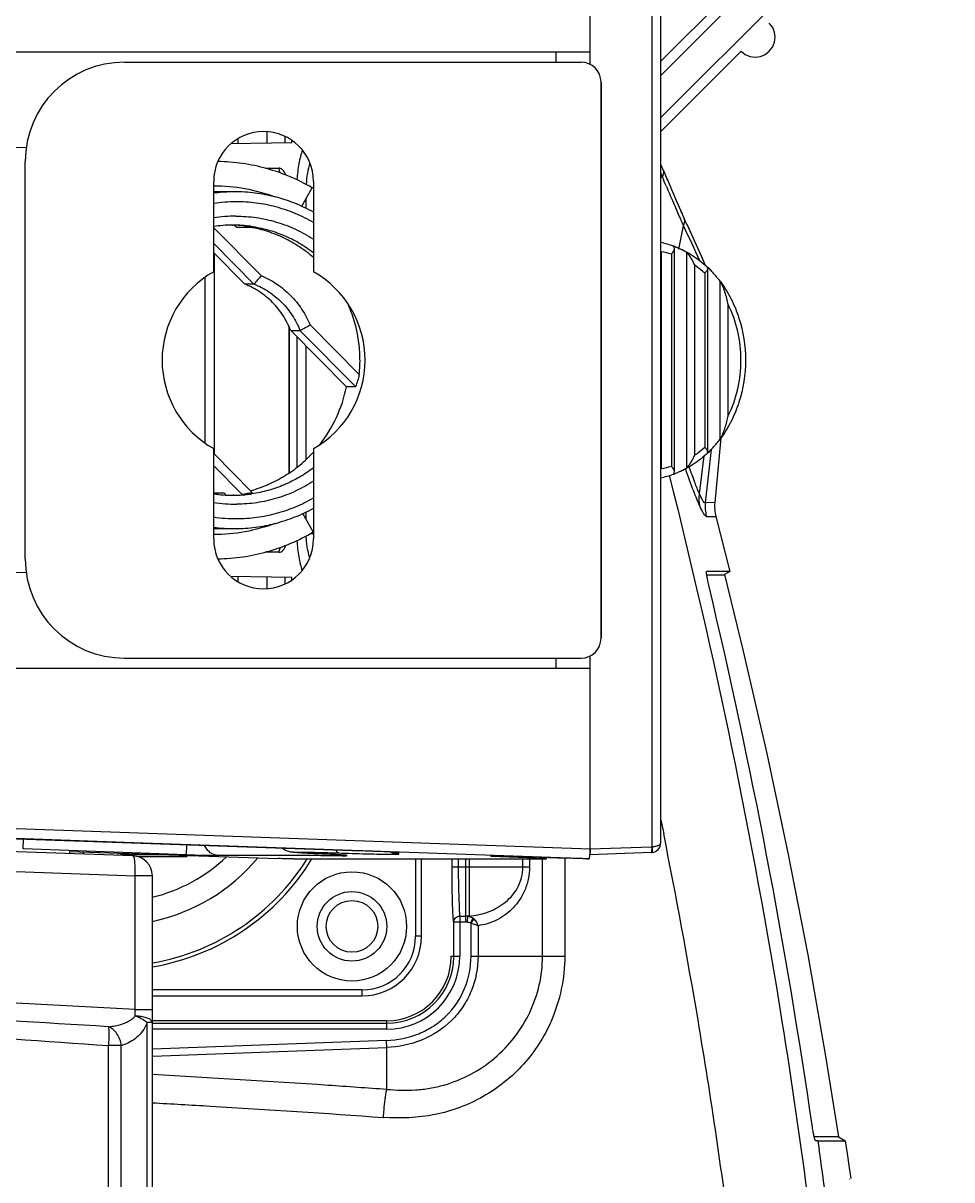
# Model space of a CAD drawing. Header units: millimetres. Extents: x -73584 to -37571, y -61249 to -50748.
# Drawn here: x -48274 to -48227.2, y -52510 to -52451.7 of the extents above; entities that cross this region are included whole.
import ezdxf

# ---------------------------------------------------------------- set-up
doc = ezdxf.new("R2010")
doc.units = ezdxf.units.MM
doc.header["$LTSCALE"] = 200
for name, color, linetype in [('DIM', 3, 'Continuous'), ('NONE_38', 7, 'Continuous'), ('SOLID_1', 7, 'Continuous')]:
    doc.layers.add(name, color=color, linetype=linetype)

# ---------------------------------------------------------------- blocks, each defined once
blk = doc.blocks.new('5569')
at = {"color": 7, "linetype": 'Continuous'}
for p, q in [((-46011.239, -54782.43), (-46011.115, -54782.718)), ((-46011.238, -54782.861), (-46011.157, -54783.051)), ((-46011.11, -54782.716), (-46010.896, -54783.215)), ((-46011.239, -54783.05), (-46011.157, -54783.051)), ((-46010.926, -54783.145), (-46010.662, -54783.764)), ((-46010.688, -54783.705), (-46010.446, -54784.269)), ((-46010.242, -54784.735), (-46010.061, -54785.137)), ((-46009.925, -54785.434), (-46010.061, -54785.137)), ((-46010.333, -54786.687), (-46010.098, -54785.501)), ((-46009.932, -54785.419), (-46009.541, -54786.28)), ((-46008.214, -54796.183), (-46008.522, -54799.438)), ((-46008.704, -54796.762), (-46008.997, -54799.442)), ((-46009.294, -54798.997), (-46009.055, -54797.089)), ((-46008.522, -54799.438), (-46008.997, -54799.442)), ((-46008.942, -54800.134), (-46008.466, -54800.13)), ((-46008.466, -54800.13), (-46007.757, -54802.905)), ((-46008.281, -54802.91), (-46008.931, -54802.909)), ((-46008.281, -54802.909), (-46008.931, -54802.909)), ((-46008.927, -54803.066), (-46008.552, -54803.066)), ((-46008.896, -54803.066), (-46008.553, -54803.066)), ((-46008.553, -54803.066), (-46008.027, -54803.064)), ((-46008.552, -54803.066), (-46008.027, -54803.063)), ((-46007.757, -54802.907), (-46008.281, -54802.91)), ((-46007.757, -54802.908), (-46008.281, -54802.909)), ((-46007.757, -54802.905), (-46008.027, -54803.061)), ((-46011.239, -54815.411), (-46011.092, -54816.116)), ((-46011.235, -54815.41), (-46011.093, -54816.116)), ((-46037.821, -54817.218), (-46049.974, -54816.793)), ((-46049.878, -54817.793), (-46037.708, -54818.218)), ((-46021.749, -54817.766), (-46021.749, -54817.369)), ((-46021.749, -54817.766), (-46017.843, -54817.766)), ((-46021.449, -54817.369), (-46021.449, -54817.766)), ((-46021.06, -54817.766), (-46021.06, -54817.369)), ((-46020.885, -54817.369), (-46020.885, -54820.079)), ((-46018.179, -54817.766), (-46018.179, -54817.369)), ((-46017.843, -54817.369), (-46017.843, -54817.766)), ((-46017.196, -54822.266), (-46017.196, -54817.369)), ((-46016.056, -54822.266), (-46016.056, -54817.334)), ((-46037.708, -54824.946), (-46037.708, -54818.218)), ((-46036.839, -54818.218), (-46037.708, -54818.218)), ((-46036.839, -55050.315), (-46036.839, -54818.218)), ((-46021.661, -54822.266), (-46021.661, -54820.55)), ((-46021.057, -54820.55), (-46021.661, -54820.55)), ((-46021.362, -54820.252), (-46021.362, -54822.266)), ((-46021.362, -54820.252), (-46021.057, -54820.252)), ((-46021.057, -54820.55), (-46021.057, -54820.252)), ((-46020.969, -54820.551), (-46020.963, -54820.253)), ((-46020.882, -54820.248), (-46020.963, -54820.253)), ((-46020.701, -54820.35), (-46020.82, -54820.586)), ((-46020.713, -54820.479), (-46020.807, -54820.593)), ((-46020.794, -54822.266), (-46020.794, -54820.596)), ((-46020.655, -54820.389), (-46020.713, -54820.479)), ((-46020.44, -54820.731), (-46020.44, -54822.266)), ((-46021.787, -54822.266), (-46021.362, -54822.266)), ((-46020.794, -54822.266), (-46016.056, -54822.266)), ((-46037.708, -54824.946), (-46066.839, -54823.419)), ((-46037.708, -54824.946), (-46036.839, -54824.946)), ((-46037.101, -55042.922), (-46037.101, -54825.611)), ((-46036.839, -54825.611), (-46037.101, -54825.611)), ((-46025.037, -54825.516), (-46036.839, -54825.516)), ((-46036.839, -54825.642), (-46025.037, -54825.642)), ((-46025.037, -54825.941), (-46036.839, -54825.941)), ((-46025.037, -54825.941), (-46025.037, -54825.516)), ((-46025.05, -54826.51), (-46036.839, -54826.946)), ((-46025.037, -54826.863), (-46025.05, -54826.51)), ((-46039.052, -55041.77), (-46039.052, -54826.763)), ((-46038.402, -54826.763), (-46039.052, -54826.763)), ((-46038.402, -55041.77), (-46038.402, -54826.763)), ((-46036.839, -54827.3), (-46025.037, -54826.863)), ((-46025.037, -54828.971), (-46025.037, -54826.863)), ((-46003.401, -54831.365), (-46003.48, -54831.365)), ((-46003.326, -54831.558), (-46003.439, -54831.558)), ((-46002.289, -54831.368), (-46003.401, -54831.365)), ((-46003.326, -54831.558), (-46003.261, -54832.011)), ((-46003.326, -54831.558), (-46001.965, -54831.559)), ((-46002.868, -54831.559), (-46002.503, -54831.559)), ((-46002.289, -54831.366), (-46001.956, -54831.559)), ((-46002.052, -54831.558), (-46001.965, -54831.559)), ((-46001.965, -54831.559), (-46001.956, -54831.559)), ((-46001.965, -54831.559), (-46001.956, -54831.559)), ((-46001.734, -54833.492), (-46001.72, -54833.484))]:
    blk.add_line(p, q, dxfattribs=at)
for points in [[(-46010.461, -54784.235), (-46010.238, -54784.745), (-46010.17, -54784.898)], [(-46009.884, -54785.524), (-46009.558, -54786.241), (-46009.213, -54787.011), (-46009, -54787.491)], [(-46009.541, -54786.28), (-46009.195, -54787.055), (-46009.002, -54787.49)], [(-46008.944, -54800.127), (-46008.797, -54800.129), (-46008.678, -54800.131), (-46008.585, -54800.131), (-46008.519, -54800.131), (-46008.479, -54800.131), (-46008.466, -54800.13)], [(-46008.027, -54803.061), (-46007.085, -54806.918), (-46005.906, -54812.06), (-46004.826, -54817.156), (-46003.843, -54822.206), (-46002.958, -54827.206), (-46002.289, -54831.366)], [(-46002.289, -54831.366), (-46002.957, -54831.368), (-46003.439, -54831.367)], [(-46001.956, -54831.559), (-46001.859, -54832.203), (-46001.753, -54832.915), (-46001.672, -54833.46)]]:
    blk.add_lwpolyline(points, dxfattribs=at)
for centre, radius, start, end in [((-46121.459, -54830.408), 120.038, 23.0066, 23.23571), ((-45617.953, -54616.977), 426.836, 202.96176, 203.08563), ((-45977.679, -54770.675), 35.648, 204.06946, 204.57597), ((-46114.51, -54835.58), 115.801, 24.65954, 25.62375), ((-46006.989, -54799.632), 2.017, 174.579, 194.21307), ((-46006.515, -54799.626), 2.015, 174.64783, 194.47995), ((-46313.021, -54875.909), 312.675, 8.2799, 13.37294), ((-46309.766, -54876.049), 304.628, 9.55589, 11.3466), ((-46037.839, -54818.218), 1, 0, 88.9997), ((-46021.057, -54825.233), 4.981, 88.91438, 89.99582), ((-46021.057, -54825.223), 4.673, 88.91655, 89.99999), ((-46021.003, -54820.752), 0.503, 46.12925, 53.08048), ((-46025.037, -54822.266), 3.675, 270, 0), ((-46025.037, -54822.266), 3.375, 270, 0), ((-46025.037, -54822.266), 3.25, 270, 0), ((-46044.918, -54825.322), 7.22, 0.34139, 2.98687), ((-46037.823, -54827.888), 2.612, 82.06996, 87.2632), ((-46038.633, -54827.708), 2.603, 63.53567, 68.95166), ((-46292.501, -54873.17), 287.124, 7.18621, 9.56118), ((-46038.979, -54824.652), 2.189, 285.30476, 287.1278), ((-46291.897, -54872.951), 291.525, 7.62519, 8.07293)]:
    blk.add_arc(centre, radius, start, end, dxfattribs=at)
for points, knots in [([(-46011.157, -54783.051), (-46011.141, -54783.023), (-46011.091, -54782.921), (-46011.077, -54782.792), (-46011.11, -54782.716)], [0, 0, 0, 0, 0.280736, 1, 1, 1, 1]), ([(-46010.607, -54784.342), (-46010.514, -54784.561), (-46010.388, -54784.852), (-46010.26, -54785.142), (-46010.228, -54785.214)], [0, 0, 0, 0, 0.751525, 1, 1, 1, 1]), ([(-46010.098, -54785.501), (-46010.082, -54785.47), (-46010.032, -54785.358), (-46010.023, -54785.219), (-46010.061, -54785.138)], [0, 0, 0, 0, 0.277433, 1, 1, 1, 1]), ([(-46009.257, -54799.642), (-46009.375, -54799.385), (-46009.629, -54798.754), (-46009.861, -54798.116), (-46009.992, -54797.742)], [0, 0, 0, 0, 0.41613, 1, 1, 1, 1]), ([(-46009.294, -54798.997), (-46009.377, -54798.809), (-46009.553, -54798.36), (-46009.715, -54797.906), (-46009.805, -54797.645)], [0, 0, 0, 0, 0.42639, 1, 1, 1, 1]), ([(-46010.81, -54798.07), (-46008.532, -54807.141), (-46005.983, -54819.372), (-46004.197, -54831.716), (-46003.801, -54834.81)], [0, 0, 0, 0, 0.749928, 1, 1, 1, 1]), ([(-46008.997, -54799.442), (-46009.014, -54799.447), (-46009.068, -54799.414), (-46009.126, -54799.328), (-46009.209, -54799.183), (-46009.263, -54799.065), (-46009.294, -54798.997)], [0, 0, 0, 0, 0.099129, 0.290139, 0.589585, 1, 1, 1, 1]), ([(-46008.944, -54800.127), (-46008.964, -54800.127), (-46009.014, -54800.083), (-46009.079, -54799.991), (-46009.166, -54799.836), (-46009.224, -54799.713), (-46009.257, -54799.642)], [0, 0, 0, 0, 0.104631, 0.301332, 0.599466, 1, 1, 1, 1]), ([(-46008.823, -54803.59), (-46008.843, -54803.505), (-46008.878, -54803.347), (-46008.914, -54803.158), (-46008.933, -54803.036), (-46008.939, -54802.969), (-46008.941, -54802.936), (-46008.936, -54802.909), (-46008.931, -54802.909)], [0, 0, 0, 0, 0.377401, 0.701389, 0.826496, 0.919754, 0.977583, 1, 1, 1, 1]), ([(-46037.708, -54818.218), (-46037.704, -54818.09), (-46037.703, -54817.854), (-46037.712, -54817.548), (-46037.739, -54817.34), (-46037.783, -54817.246), (-46037.81, -54817.218), (-46037.821, -54817.218)], [0, 0, 0, 0, 0.371429, 0.687647, 0.902486, 0.965881, 1, 1, 1, 1]), ([(-46021.661, -54820.55), (-46021.672, -54820.518), (-46021.682, -54820.419), (-46021.699, -54820.232), (-46021.712, -54819.96), (-46021.725, -54819.617), (-46021.735, -54819.211), (-46021.746, -54818.587), (-46021.749, -54818.1), (-46021.749, -54817.766)], [0, 0, 0, 0, 0.036785, 0.105389, 0.2038, 0.328582, 0.475749, 0.640512, 1, 1, 1, 1]), ([(-46021.449, -54817.766), (-46021.442, -54818.065), (-46021.429, -54818.621), (-46021.41, -54819.282), (-46021.395, -54819.725), (-46021.386, -54819.967), (-46021.375, -54820.135), (-46021.368, -54820.223), (-46021.362, -54820.252)], [0, 0, 0, 0, 0.359616, 0.671717, 0.796551, 0.894963, 0.963479, 1, 1, 1, 1]), ([(-46021.057, -54820.252), (-46021.053, -54820.222), (-46021.057, -54820.135), (-46021.058, -54819.967), (-46021.059, -54819.725), (-46021.058, -54819.418), (-46021.058, -54819.056), (-46021.059, -54818.499), (-46021.06, -54818.065), (-46021.06, -54817.766)], [0, 0, 0, 0, 0.036299, 0.104739, 0.203135, 0.327991, 0.475286, 0.640201, 1, 1, 1, 1]), ([(-46020.882, -54820.248), (-46020.58, -54820.226), (-46019.967, -54820.099), (-46019.106, -54819.651), (-46018.386, -54818.874), (-46018.182, -54818.144), (-46018.179, -54817.766)], [0, 0, 0, 0, 0.226759, 0.46216, 0.716883, 1, 1, 1, 1]), ([(-46017.843, -54817.766), (-46017.839, -54817.979), (-46017.89, -54818.399), (-46018.084, -54818.981), (-46018.369, -54819.488), (-46018.825, -54820.027), (-46019.507, -54820.513), (-46020.135, -54820.686), (-46020.44, -54820.731)], [0, 0, 0, 0, 0.148899, 0.292221, 0.426662, 0.552672, 0.784111, 1, 1, 1, 1]), ([(-46020.885, -54820.079), (-46020.884, -54820.098), (-46020.882, -54820.154), (-46020.879, -54820.211), (-46020.882, -54820.248)], [0, 0, 0, 0, 0.341229, 1, 1, 1, 1]), ([(-46021.661, -54820.55), (-46021.661, -54820.474), (-46021.596, -54820.315), (-46021.437, -54820.252), (-46021.361, -54820.252)], [0, 0, 0, 0, 0.499258, 1, 1, 1, 1]), ([(-46020.882, -54820.248), (-46020.866, -54820.25), (-46020.799, -54820.268), (-46020.739, -54820.311), (-46020.701, -54820.35)], [0, 0, 0, 0, 0.224286, 1, 1, 1, 1]), ([(-46020.794, -54820.601), (-46020.759, -54820.61), (-46020.639, -54820.645), (-46020.52, -54820.69), (-46020.44, -54820.731)], [0, 0, 0, 0, 0.28348, 1, 1, 1, 1]), ([(-46025.05, -54826.51), (-46024.498, -54826.482), (-46023.664, -54826.318), (-46022.673, -54825.81), (-46021.803, -54825.115), (-46021.014, -54823.933), (-46020.799, -54822.818), (-46020.794, -54822.266)], [0, 0, 0, 0, 0.249946, 0.375397, 0.50079, 0.750352, 1, 1, 1, 1]), ([(-46020.44, -54822.266), (-46020.438, -54822.864), (-46020.621, -54823.773), (-46021.183, -54824.835), (-46021.953, -54825.762), (-46023.244, -54826.591), (-46024.44, -54826.84), (-46025.037, -54826.863)], [0, 0, 0, 0, 0.249789, 0.375168, 0.500541, 0.750104, 1, 1, 1, 1]), ([(-46025.037, -54828.971), (-46024.555, -54829.012), (-46023.826, -54829.033), (-46022.863, -54828.926), (-46021.918, -54828.712), (-46020.787, -54828.254), (-46019.176, -54827.163), (-46017.644, -54825.194), (-46017.193, -54823.235), (-46017.196, -54822.266)], [0, 0, 0, 0, 0.125011, 0.187451, 0.249946, 0.374985, 0.500121, 0.749635, 1, 1, 1, 1]), ([(-46016.748, -54825.514), (-46016.524, -54825.005), (-46016.172, -54823.94), (-46016.056, -54822.823), (-46016.056, -54822.266)], [0, 0, 0, 0, 0.499822, 1, 1, 1, 1]), ([(-46039.048, -54825.818), (-46042.41, -54825.617), (-46048.462, -54825.237), (-46056.459, -54824.681), (-46062.361, -54824.213), (-46065.573, -54823.915), (-46066.838, -54823.776)], [0, 0, 0, 0, 0.362621, 0.65277, 0.862998, 1, 1, 1, 1]), ([(-46066.161, -54824.25), (-46064.847, -54824.451), (-46061.596, -54824.865), (-46055.746, -54825.468), (-46048.027, -54826.128), (-46042.241, -54826.548), (-46039.052, -54826.763)], [0, 0, 0, 0, 0.146485, 0.360899, 0.647883, 1, 1, 1, 1]), ([(-46039.048, -54825.818), (-46038.927, -54825.806), (-46038.625, -54825.762), (-46038.144, -54825.634), (-46037.825, -54825.419), (-46037.698, -54825.279)], [0, 0, 0, 0, 0.246605, 0.618023, 1, 1, 1, 1]), ([(-46037.101, -54825.611), (-46037.127, -54825.59), (-46037.244, -54825.502), (-46037.371, -54825.428), (-46037.473, -54825.378)], [0, 0, 0, 0, 0.22348, 1, 1, 1, 1]), ([(-46036.839, -54825.611), (-46036.839, -54825.528), (-46037, -54825.415), (-46037.217, -54825.344), (-46037.377, -54825.313), (-46037.463, -54825.301)], [0, 0, 0, 0, 0.34273, 0.639837, 1, 1, 1, 1]), ([(-46039.048, -54825.818), (-46039.039, -54825.864), (-46039.031, -54825.986), (-46039.026, -54826.301), (-46039.039, -54826.569), (-46039.052, -54826.763)], [0, 0, 0, 0, 0.149477, 0.385329, 1, 1, 1, 1]), ([(-46038.402, -54826.763), (-46038.427, -54826.554), (-46038.563, -54826.169), (-46038.875, -54825.882), (-46039.048, -54825.818)], [0, 0, 0, 0, 0.531801, 1, 1, 1, 1]), ([(-46037.101, -54825.611), (-46037.121, -54825.66), (-46037.201, -54825.843), (-46037.31, -54826.015), (-46037.403, -54826.13)], [0, 0, 0, 0, 0.260834, 1, 1, 1, 1]), ([(-46016.748, -54825.514), (-46017.093, -54826.31), (-46018.049, -54827.8), (-46020.111, -54829.45), (-46022.586, -54830.374), (-46024.34, -54830.443), (-46025.204, -54830.385)], [0, 0, 0, 0, 0.250501, 0.500467, 0.750103, 1, 1, 1, 1]), ([(-46037.403, -54826.13), (-46037.467, -54826.209), (-46037.729, -54826.479), (-46038.073, -54826.662), (-46038.335, -54826.743)], [0, 0, 0, 0, 0.269445, 1, 1, 1, 1]), ([(-46025.038, -54828.978), (-46026.02, -54828.906), (-46029.951, -54828.628), (-46033.886, -54828.39), (-46036.838, -54828.23)], [0, 0, 0, 0, 0.249792, 1, 1, 1, 1]), ([(-46025.204, -54830.385), (-46025.195, -54830.256), (-46025.155, -54829.783), (-46025.099, -54829.311), (-46025.037, -54828.971)], [0, 0, 0, 0, 0.272515, 1, 1, 1, 1]), ([(-46036.837, -54829.646), (-46035.866, -54829.699), (-46031.987, -54829.919), (-46028.109, -54830.173), (-46025.204, -54830.387)], [0, 0, 0, 0, 0.250324, 1, 1, 1, 1]), ([(-46003.439, -54831.558), (-46003.446, -54831.558), (-46003.46, -54831.536), (-46003.476, -54831.499), (-46003.496, -54831.435), (-46003.527, -54831.314), (-46003.566, -54831.126), (-46003.592, -54830.967), (-46003.604, -54830.88)], [0, 0, 0, 0, 0.029048, 0.091234, 0.185868, 0.309655, 0.627822, 1, 1, 1, 1]), ([(-46001.72, -54833.484), (-46001.72, -54833.486), (-46001.72, -54833.487), (-46001.719, -54833.492), (-46001.718, -54833.491)], [0, 0, 0, 0, 0.764885, 1, 1, 1, 1])]:
    blk.add_open_spline(points, degree=3, knots=knots, dxfattribs=at)
for points in [[(-46009.257, -54799.642), (-46009.307, -54799.432), (-46009.319, -54799.21), (-46009.294, -54798.997)], [(-46020.969, -54820.551), (-46020.908, -54820.552), (-46020.848, -54820.569), (-46020.794, -54820.596)], [(-46020.963, -54820.253), (-46020.87, -54820.259), (-46020.775, -54820.294), (-46020.701, -54820.35)], [(-46020.655, -54820.389), (-46020.556, -54820.48), (-46020.483, -54820.603), (-46020.44, -54820.731)]]:
    blk.add_open_spline(points, degree=3, dxfattribs=at)
at = {"layer": 'NONE_38', "color": 7, "linetype": 'Continuous'}
for p, q in [((-46035.102, -54817.194), (-46035.102, -54817.266)), ((-46035.102, -54817.266), (-46037.542, -54817.266)), ((-46023.587, -54817.369), (-46023.587, -54821.267)), ((-46023.287, -54821.266), (-46023.287, -54817.369)), ((-46023.287, -54821.266), (-46023.587, -54821.266)), ((-46026.285, -54823.967), (-46036.839, -54823.967)), ((-46026.287, -54823.967), (-46026.287, -54824.266)), ((-46036.839, -54824.266), (-46026.287, -54824.266))]:
    blk.add_line(p, q, dxfattribs=at)
for radius in [2.75, 1.75, 1.3]:
    blk.add_circle((-46026.787, -54820.766), radius, dxfattribs=at)
for centre, radius, start, end in [((-46038.787, -54811.266), 8.265, 283.63916, 313.43484), ((-46038.787, -54811.266), 9.45, 281.90252, 320.17346), ((-46038.787, -54811.266), 11.7, 279.58813, 328.56046), ((-46038.787, -54811.266), 11.5, 279.75462, 327.93704), ((-46026.287, -54821.266), 3, 270, 0), ((-46026.287, -54821.266), 2.7, 270.04031, 359.98144)]:
    blk.add_arc(centre, radius, start, end, dxfattribs=at)
at = {"layer": 'SOLID_1', "color": 7, "linetype": 'Continuous'}
for p, q in [((-46011.239, -54780.052), (-45986.329, -54755.154)), ((-46014.793, -54777.37), (-46014.793, -54767.667)), ((-46011.686, -54767.777), (-46011.686, -54816.755)), ((-46011.239, -54816.554), (-46011.239, -54767.979)), ((-46011.239, -54777.224), (-46005.424, -54771.413)), ((-46005.071, -54771.766), (-46011.239, -54777.931)), ((-46014.793, -54776.766), (-46048.239, -54776.766)), ((-46016.527, -54776.766), (-46016.527, -54777.266)), ((-46007.193, -54776.716), (-46011.239, -54780.759)), ((-46038.236, -54777.266), (-46015.249, -54777.266)), ((-46014.248, -54778.266), (-46014.248, -54806.267)), ((-46014.248, -54778.266), (-46014.235, -54778.266)), ((-46014.235, -54806.266), (-46014.235, -54778.266)), ((-46032.541, -54781.127), (-46032.541, -54781.379)), ((-46031.064, -54781.353), (-46031.064, -54780.768)), ((-46030.168, -54781.001), (-46030.168, -54781.338)), ((-46043.18, -54781.565), (-46048.239, -54781.653)), ((-46029.819, -54781.331), (-46032.899, -54781.385)), ((-46029.819, -54781.331), (-46029.819, -54781.198)), ((-46043.236, -54802.266), (-46043.236, -54782.266)), ((-46031.16, -54782.603), (-46030.451, -54782.6)), ((-46033.749, -54787.817), (-46033.749, -54783.267)), ((-46028.729, -54783.267), (-46028.729, -54787.816)), ((-46033.663, -54783.792), (-46033.636, -54783.792)), ((-46033.489, -54783.792), (-46033.485, -54783.814)), ((-46033.489, -54783.792), (-46033.463, -54783.792)), ((-46032.699, -54783.792), (-46032.725, -54783.792)), ((-46029.317, -54784.522), (-46028.791, -54783.591)), ((-46028.729, -54783.592), (-46028.791, -54783.593)), ((-46029.095, -54784.628), (-46029.095, -54784.129)), ((-46033.749, -54785.602), (-46031.36, -54788.012)), ((-46032.818, -54785.467), (-46032.779, -54785.467)), ((-46032.818, -54785.468), (-46032.8, -54785.467)), ((-46032.609, -54785.566), (-46032.752, -54785.469)), ((-46032.609, -54785.566), (-46031.879, -54785.564)), ((-46031.722, -54788.439), (-46033.749, -54786.394)), ((-46033.749, -54786.865), (-46032.189, -54788.439)), ((-46033.703, -54797.013), (-46033.703, -54786.911)), ((-46011.208, -54797.718), (-46011.208, -54786.815)), ((-46010.704, -54786.93), (-46010.704, -54797.603)), ((-46010.567, -54786.641), (-46010.567, -54797.892)), ((-46009.944, -54786.826), (-46009.944, -54797.707)), ((-46009.529, -54797.041), (-46009.529, -54787.492)), ((-46034.203, -54788.106), (-46034.203, -54796.428)), ((-46009.025, -54787.889), (-46009.025, -54796.644)), ((-46008.888, -54787.649), (-46008.888, -54796.884)), ((-46008.858, -54787.614), (-46008.85, -54787.621)), ((-46008.858, -54787.614), (-46008.85, -54787.621)), ((-46031.722, -54788.439), (-46032.189, -54788.439)), ((-46008.255, -54788.294), (-46008.265, -54788.281)), ((-46008.265, -54788.281), (-46008.265, -54796.252)), ((-46007.85, -54795.074), (-46007.85, -54789.459)), ((-46029.958, -54797.948), (-46029.958, -54790.58)), ((-46029.929, -54797.927), (-46029.929, -54790.648)), ((-46029.874, -54790.775), (-46027.069, -54793.606)), ((-46029.874, -54790.775), (-46029.406, -54790.775)), ((-46026.602, -54793.606), (-46029.406, -54790.775)), ((-46028.901, -54790.493), (-46026.422, -54792.994)), ((-46029.568, -54791.083), (-46029.568, -54797.667)), ((-46029.095, -54797.26), (-46029.095, -54791.561)), ((-46026.602, -54793.606), (-46027.069, -54793.606)), ((-46008.265, -54796.252), (-46008.255, -54796.24)), ((-46033.749, -54801.267), (-46033.749, -54796.718)), ((-46028.729, -54796.718), (-46028.729, -54801.267)), ((-46033.749, -54796.967), (-46031.808, -54798.926)), ((-46032.323, -54799.023), (-46033.749, -54797.585)), ((-46033.231, -54798.968), (-46033.749, -54798.969)), ((-46033.231, -54798.968), (-46033.145, -54799.054)), ((-46032.758, -54799.067), (-46032.779, -54799.067)), ((-46031.916, -54798.963), (-46031.838, -54798.963)), ((-46028.737, -54800.912), (-46029.266, -54799.989)), ((-46029.095, -54800.288), (-46029.095, -54799.906)), ((-46033.436, -54800.742), (-46033.463, -54800.742)), ((-46033.436, -54800.742), (-46033.433, -54800.724)), ((-46032.699, -54800.742), (-46032.672, -54800.742)), ((-46028.873, -54800.986), (-46028.729, -54800.988)), ((-46030.451, -54801.933), (-46031.163, -54801.931)), ((-46030.451, -54801.934), (-46031.148, -54801.932)), ((-46043.18, -54802.968), (-46048.239, -54802.88)), ((-46029.819, -54803.201), (-46032.9, -54803.148)), ((-46032.541, -54803.154), (-46032.541, -54803.408)), ((-46031.064, -54803.766), (-46031.064, -54803.18)), ((-46030.168, -54803.195), (-46030.168, -54803.532)), ((-46029.819, -54803.336), (-46029.819, -54803.201)), ((-46014.235, -54806.266), (-46014.248, -54806.266)), ((-46038.236, -54807.266), (-46015.249, -54807.266)), ((-46016.527, -54807.266), (-46016.527, -54807.766)), ((-46014.793, -54816.866), (-46014.793, -54807.162)), ((-46048.239, -54807.766), (-46014.793, -54807.766)), ((-46045.843, -54815.767), (-46014.793, -54816.863)), ((-46037.78, -54816.553), (-46045.913, -54816.267)), ((-46045.913, -54816.277), (-46026.29, -54816.969)), ((-46043.345, -54816.87), (-46043.328, -54816.369)), ((-46026.29, -54816.959), (-46037.78, -54816.553)), ((-46035.113, -54816.658), (-46035.13, -54817.157)), ((-46035.13, -54817.157), (-46043.345, -54816.87)), ((-46041.01, -54816.99), (-46041.01, -54817.106)), ((-46041.01, -54816.99), (-46037.51, -54817.111)), ((-46040.31, -54817.096), (-46040.31, -54817.014)), ((-46039.535, -54817.11), (-46039.535, -54817.158)), ((-46038.552, -54817.192), (-46038.552, -54817.128)), ((-46037.911, -54817.143), (-46037.911, -54817.165)), ((-46035.96, -54817.164), (-46037.659, -54817.164)), ((-46037.51, -54817.111), (-46030.508, -54817.352)), ((-46030.234, -54817.203), (-46030.244, -54817.203)), ((-46029.523, -54817.06), (-46029.61, -54817.054)), ((-46029.421, -54817.067), (-46029.523, -54817.06)), ((-46029.302, -54817.074), (-46029.421, -54817.067)), ((-46029.167, -54817.082), (-46029.302, -54817.074)), ((-46028.933, -54817.095), (-46029.167, -54817.082)), ((-46028.662, -54817.108), (-46028.933, -54817.095)), ((-46028.359, -54817.123), (-46028.662, -54817.108)), ((-46027.9, -54817.143), (-46028.359, -54817.123)), ((-46028.125, -54817.208), (-46028.23, -54817.208)), ((-46028.119, -54817.133), (-46028.127, -54817.133)), ((-46027.285, -54817.21), (-46028.125, -54817.208)), ((-46027.758, -54817.15), (-46027.9, -54817.143)), ((-46027.63, -54817.156), (-46027.758, -54817.15)), ((-46027.517, -54817.162), (-46027.63, -54817.156)), ((-46027.42, -54817.168), (-46027.517, -54817.162)), ((-46027.337, -54817.173), (-46027.42, -54817.168)), ((-46027.269, -54817.178), (-46027.337, -54817.173)), ((-46027.217, -54817.182), (-46027.269, -54817.178)), ((-46027.17, -54817.186), (-46027.163, -54817.187)), ((-46014.856, -54817.363), (-46026.29, -54816.959)), ((-46026.137, -54816.975), (-46026.29, -54816.969)), ((-46026.29, -54816.969), (-46026.29, -54816.969)), ((-46026.245, -54816.971), (-46026.29, -54816.969)), ((-46026.099, -54816.976), (-46026.245, -54816.971)), ((-46025.739, -54816.989), (-46026.137, -54816.975)), ((-46025.965, -54816.981), (-46026.099, -54816.976)), ((-46025.898, -54816.983), (-46025.965, -54816.981)), ((-46025.388, -54817.002), (-46025.739, -54816.989)), ((-46025.09, -54817.014), (-46025.388, -54817.002)), ((-46024.851, -54817.024), (-46025.09, -54817.014)), ((-46025.034, -54817.134), (-46025.028, -54817.134)), ((-46024.67, -54817.032), (-46024.851, -54817.024)), ((-46024.565, -54817.037), (-46024.67, -54817.032)), ((-46024.522, -54817.039), (-46024.565, -54817.037)), ((-46024.503, -54817.04), (-46024.522, -54817.039)), ((-46024.492, -54817.041), (-46024.503, -54817.04)), ((-46024.43, -54817.13), (-46024.43, -54817.046)), ((-46019.795, -54817.199), (-46019.795, -54817.256)), ((-46019.795, -54817.199), (-46015.942, -54817.334)), ((-46011.721, -54817.056), (-46014.806, -54817.165)), ((-46014.793, -54816.866), (-46011.7, -54816.756)), ((-46029.732, -54817.369), (-46017.029, -54817.369)), ((-46017.974, -54817.32), (-46019.795, -54817.256)), ((-46017.974, -54817.263), (-46017.974, -54817.32)), ((-46016.992, -54817.364), (-46016.992, -54817.297)), ((-46014.969, -54817.363), (-46014.856, -54817.363))]:
    blk.add_line(p, q, dxfattribs=at)
for points in [[(-46029.61, -54817.054), (-46029.648, -54817.051), (-46029.684, -54817.048), (-46029.717, -54817.045), (-46029.748, -54817.041), (-46029.778, -54817.038), (-46029.809, -54817.034), (-46029.84, -54817.03), (-46029.876, -54817.024), (-46029.92, -54817.015), (-46029.972, -54817.002), (-46030.039, -54816.982), (-46030.113, -54816.953), (-46030.192, -54816.914), (-46030.273, -54816.865), (-46030.323, -54816.827)], [(-46027.163, -54817.187), (-46027.169, -54817.186), (-46027.18, -54817.185), (-46027.196, -54817.183), (-46027.217, -54817.182)], [(-46024.493, -54817.041), (-46024.491, -54817.041), (-46024.492, -54817.041)]]:
    blk.add_lwpolyline(points, dxfattribs=at)
for centre, radius, start, end in [((-46006.486, -54776.009), 1, 224.98673, 44.98673), ((-46038.236, -54782.266), 5, 90, 180), ((-46015.249, -54778.267), 1, 0.01225, 90.00585), ((-46031.239, -54783.267), 2.51, 0, 180), ((-46033.636, -54791.994), 8.202, 90.18356, 90.78479), ((-46032.698, -54792.024), 8.231, 91.21383, 97.33752), ((-46033.471, -54791.484), 7.692, 91.39852, 92.07415), ((-46033.466, -54791.659), 7.867, 91.24016, 91.40134), ((-46033.464, -54791.785), 7.992, 90.1808, 91.23898), ((-46033.464, -54792.366), 8.574, 88.02372, 89.99224), ((-46032.872, -54792.372), 8.58, 90.00407, 90.17965), ((-46032.699, -54791.995), 8.203, 90.18368, 91.21212), ((-46032.611, -54792.034), 7.741, 90.18648, 98.44823), ((-46032.611, -54792.056), 7.039, 90.18739, 99.30254), ((-46032.779, -54792.072), 6.605, 90.34515, 98.44825), ((-46032.905, -54791.791), 6.324, 88.85753, 89.04302), ((-46032.78, -54792.072), 6.605, 82.12954, 89.99443), ((-46032.904, -54791.727), 6.26, 88.60643, 88.85766), ((-46033.079, -54792.055), 6.588, 79.5333, 80.19628), ((-46012.108, -54790.747), 4.482, 70.52935, 78.80169), ((-46012.673, -54787.672), 1.697, 30.31855, 32.2798), ((-46011.834, -54790.737), 3.972, 73.46358, 80.92042), ((-46012.029, -54790.711), 4.409, 70.2427, 71.289), ((-46012.142, -54790.851), 4.592, 69.45458, 70.56665), ((-46012.076, -54790.83), 4.536, 62.49143, 70.19933), ((-46012.121, -54790.919), 4.636, 61.98937, 62.50683), ((-46012.475, -54791.409), 5.243, 46.35497, 47.54108), ((-46031.238, -54792.267), 5.11, 119.42741, 240.57259), ((-45992.192, -54821.629), 51.616, 139.36069, 139.98222), ((-46031.238, -54792.267), 5.11, 299.41224, 60.58776), ((-46012.557, -54791.486), 5.355, 46.31311, 47.20774), ((-46012.569, -54791.505), 5.377, 42.59418, 46.34014), ((-46012.619, -54791.551), 5.445, 42.58996, 46.19612), ((-46012.682, -54791.609), 5.53, 39.62072, 42.59249), ((-46012.774, -54791.686), 5.65, 37.91042, 39.62493), ((-46012.826, -54791.727), 5.717, 37.06149, 37.91207), ((-46056.907, -54740.974), 56.89, 298.90784, 299.491), ((-46012.713, -54792.896), 5.572, 317.41217, 322.97309), ((-46012.636, -54792.965), 5.469, 313.73984, 317.40165), ((-46012.578, -54793.019), 5.389, 314.26336, 317.40399), ((-46012.485, -54793.113), 5.257, 312.46041, 314.25488), ((-46012.557, -54793.046), 5.356, 312.77535, 313.72724), ((-46012.679, -54796.857), 1.705, 327.72962, 329.68215), ((-46012.115, -54793.76), 4.509, 281.22294, 289.41488), ((-46011.831, -54793.812), 3.955, 279.06382, 286.55218), ((-46012.142, -54793.682), 4.591, 289.40271, 290.54494), ((-46012.032, -54793.816), 4.415, 288.71165, 290.28492), ((-46012.065, -54793.728), 4.509, 290.29618, 297.52211), ((-46012.121, -54793.614), 4.636, 297.4826, 298.01064), ((-46032.779, -54792.463), 6.604, 261.55339, 269.73861), ((-46032.779, -54792.492), 6.575, 269.74231, 269.99934), ((-46032.904, -54792.725), 6.342, 271.13335, 271.32928), ((-46032.78, -54792.462), 6.605, 270.18915, 278.23877), ((-46033.081, -54792.464), 6.603, 276.59857, 280.1701), ((-46032.611, -54792.479), 7.038, 260.6957, 270.18015), ((-46032.611, -54792.499), 7.744, 261.55189, 270.17921), ((-46032.698, -54792.513), 8.23, 262.66352, 269.99582), ((-46033.464, -54792.863), 7.879, 267.9254, 270.00745), ((-46033.636, -54792.536), 8.206, 269.21466, 269.99943), ((-46033.468, -54792.064), 8.678, 270.20716, 271.953), ((-46031.239, -54801.267), 2.51, 180, 0), ((-46038.236, -54802.266), 5, 180, 270), ((-46015.249, -54806.266), 1, 269.99375, 359.98815), ((-46011.739, -54816.556), 0.501, 276.06611, 0.10478), ((-46024.396, -54816.136), 0.995, 243.51086, 259.18211), ((-46024.394, -54816.086), 1.003, 250.03456, 259.17038), ((-46024.394, -54816.041), 1.005, 258.92485, 267.95187), ((-46024.394, -54816.089), 1, 259.15229, 267.9601), ((-46024.394, -54816.132), 0.999, 259.12058, 267.96917), ((-46018.065, -54816.889), 3.271, 356.52892, 357.81267), ((-46018.715, -54816.863), 3.922, 357.79247, 359.99446), ((-46017.342, -54816.866), 2.549, 359.73812, 0.00011), ((-46011.739, -54816.556), 0.5, 272.01162, 276.01031), ((-46011.707, -54816.557), 0.2, 272.02823, 276.02672)]:
    blk.add_arc(centre, radius, start, end, dxfattribs=at)
at = {"layer": 'SOLID_1', "color": 7, "linetype": 'Continuous', "extrusion": (0, 0, -1)}
for centre, major_axis, ratio, start_param, end_param in [((-46033.819, -54792.267), (-7.127, -2.997), 0.856387, -2.57799, -2.486984), ((-46033.146, -54799.141), (-1.499, 1.49), 0.087216, -1.402567, -1.367346), ((-46033.819, -54792.267), (-2.704, 6.429), 0.819934, -3.013957, -2.922951)]:
    blk.add_ellipse(centre, major_axis=major_axis, ratio=ratio, start_param=start_param, end_param=end_param, dxfattribs=at)
at = {"layer": 'SOLID_1', "color": 7, "linetype": 'Continuous'}
for points, knots in [([(-46029.283, -54781.699), (-46029.321, -54781.801), (-46029.389, -54782.022), (-46029.498, -54782.519), (-46029.542, -54782.918), (-46029.557, -54783.195)], [0, 0, 0, 0, 0.213206, 0.454899, 1, 1, 1, 1]), ([(-46028.791, -54783.591), (-46029.15, -54783.382), (-46029.896, -54783.01), (-46031.074, -54782.598), (-46032.295, -54782.341), (-46033.124, -54782.275), (-46033.538, -54782.268)], [0, 0, 0, 0, 0.250416, 0.500491, 0.750313, 1, 1, 1, 1]), ([(-46030.112, -54782.952), (-46030.123, -54782.925), (-46030.145, -54782.874), (-46030.189, -54782.793), (-46030.241, -54782.717), (-46030.307, -54782.651), (-46030.377, -54782.61), (-46030.427, -54782.6), (-46030.451, -54782.6)], [0, 0, 0, 0, 0.169958, 0.325802, 0.532793, 0.709601, 0.861786, 1, 1, 1, 1]), ([(-46030.386, -54782.852), (-46030.397, -54782.832), (-46030.433, -54782.753), (-46030.451, -54782.665), (-46030.451, -54782.6)], [0, 0, 0, 0, 0.259382, 1, 1, 1, 1]), ([(-46028.906, -54782.344), (-46028.961, -54782.509), (-46029.046, -54782.869), (-46029.084, -54783.236), (-46029.091, -54783.43)], [0, 0, 0, 0, 0.472079, 1, 1, 1, 1]), ([(-46033.749, -54783.492), (-46033.224, -54783.489), (-46032.17, -54783.579), (-46031.151, -54783.862), (-46030.66, -54784.049)], [0, 0, 0, 0, 0.499765, 1, 1, 1, 1]), ([(-46032.899, -54783.792), (-46032.97, -54783.792), (-46033.254, -54783.797), (-46033.537, -54783.815), (-46033.749, -54783.835)], [0, 0, 0, 0, 0.251258, 1, 1, 1, 1]), ([(-46028.727, -54784.813), (-46029.03, -54784.647), (-46029.657, -54784.352), (-46030.644, -54784.03), (-46031.663, -54783.836), (-46032.354, -54783.792), (-46032.699, -54783.792)], [0, 0, 0, 0, 0.250387, 0.500444, 0.750284, 1, 1, 1, 1]), ([(-46028.727, -54785.336), (-46029.022, -54785.165), (-46029.636, -54784.862), (-46030.608, -54784.533), (-46031.614, -54784.334), (-46032.296, -54784.291), (-46032.637, -54784.292)], [0, 0, 0, 0, 0.25042, 0.500482, 0.750313, 1, 1, 1, 1]), ([(-46032.634, -54785.017), (-46032.29, -54785.016), (-46031.601, -54785.064), (-46030.59, -54785.288), (-46029.62, -54785.656), (-46029.016, -54785.994), (-46028.728, -54786.184)], [0, 0, 0, 0, 0.249627, 0.499409, 0.749494, 1, 1, 1, 1]), ([(-46031.879, -54785.564), (-46031.933, -54785.552), (-46032.055, -54785.529), (-46032.345, -54785.488), (-46032.583, -54785.473), (-46032.752, -54785.469)], [0, 0, 0, 0, 0.188679, 0.423856, 1, 1, 1, 1]), ([(-46028.727, -54787.1), (-46028.951, -54786.906), (-46029.423, -54786.547), (-46030.196, -54786.108), (-46031.019, -54785.777), (-46031.592, -54785.63), (-46031.882, -54785.577)], [0, 0, 0, 0, 0.250615, 0.500767, 0.750522, 1, 1, 1, 1]), ([(-46031.875, -54785.529), (-46031.591, -54785.569), (-46031.026, -54785.685), (-46030.209, -54785.968), (-46029.434, -54786.355), (-46028.955, -54786.678), (-46028.726, -54786.854)], [0, 0, 0, 0, 0.249539, 0.499311, 0.749443, 1, 1, 1, 1]), ([(-46010.567, -54786.641), (-46010.567, -54786.663), (-46010.576, -54786.711), (-46010.618, -54786.811), (-46010.667, -54786.882), (-46010.704, -54786.93)], [0, 0, 0, 0, 0.20821, 0.446183, 1, 1, 1, 1]), ([(-46010.615, -54786.535), (-46010.6, -54786.548), (-46010.574, -54786.581), (-46010.567, -54786.621), (-46010.567, -54786.641)], [0, 0, 0, 0, 0.505789, 1, 1, 1, 1]), ([(-46010.531, -54786.552), (-46010.24, -54786.661), (-46009.673, -54786.942), (-46009.17, -54787.326), (-46008.936, -54787.541)], [0, 0, 0, 0, 0.494578, 1, 1, 1, 1]), ([(-46009.529, -54787.492), (-46009.554, -54787.429), (-46009.611, -54787.305), (-46009.71, -54787.125), (-46009.803, -54786.985), (-46009.883, -54786.887), (-46009.923, -54786.844), (-46009.944, -54786.826)], [0, 0, 0, 0, 0.257383, 0.518712, 0.776877, 0.897785, 1, 1, 1, 1]), ([(-46009.025, -54787.889), (-46009.065, -54787.852), (-46009.226, -54787.712), (-46009.396, -54787.582), (-46009.529, -54787.492)], [0, 0, 0, 0, 0.252185, 1, 1, 1, 1]), ([(-46031.36, -54788.012), (-46031.086, -54788.126), (-46030.558, -54788.411), (-46029.866, -54788.984), (-46029.297, -54789.684), (-46029.015, -54790.216), (-46028.901, -54790.493)], [0, 0, 0, 0, 0.248945, 0.498564, 0.748929, 1, 1, 1, 1]), ([(-46008.888, -54787.649), (-46008.888, -54787.689), (-46008.927, -54787.781), (-46008.988, -54787.851), (-46009.025, -54787.889)], [0, 0, 0, 0, 0.435266, 1, 1, 1, 1]), ([(-46008.92, -54787.56), (-46008.91, -54787.573), (-46008.893, -54787.601), (-46008.888, -54787.633), (-46008.888, -54787.649)], [0, 0, 0, 0, 0.513239, 1, 1, 1, 1]), ([(-46029.874, -54790.775), (-46029.975, -54790.511), (-46030.233, -54790.003), (-46030.767, -54789.339), (-46031.424, -54788.8), (-46031.928, -54788.54), (-46032.189, -54788.439)], [0, 0, 0, 0, 0.251128, 0.501514, 0.75111, 1, 1, 1, 1]), ([(-46031.722, -54788.439), (-46031.461, -54788.54), (-46030.957, -54788.8), (-46030.3, -54789.339), (-46029.766, -54790.003), (-46029.508, -54790.511), (-46029.406, -54790.775)], [0, 0, 0, 0, 0.24889, 0.498486, 0.748872, 1, 1, 1, 1]), ([(-46008.255, -54788.294), (-46008.048, -54788.569), (-46007.678, -54789.163), (-46007.139, -54790.474), (-46006.864, -54792.266), (-46007.139, -54794.059), (-46007.678, -54795.37), (-46008.048, -54795.964), (-46008.255, -54796.239)], [0, 0, 0, 0, 0.121908, 0.246506, 0.500002, 0.753498, 0.878094, 1, 1, 1, 1]), ([(-46007.85, -54789.459), (-46007.87, -54789.356), (-46007.916, -54789.151), (-46007.989, -54788.899), (-46008.058, -54788.7), (-46008.115, -54788.555), (-46008.169, -54788.438), (-46008.216, -54788.351), (-46008.241, -54788.312), (-46008.255, -54788.294)], [0, 0, 0, 0, 0.253307, 0.507687, 0.635011, 0.761758, 0.88604, 0.94566, 1, 1, 1, 1]), ([(-46026.422, -54792.994), (-46026.39, -54792.691), (-46026.366, -54792.08), (-46026.451, -54791.168), (-46026.656, -54790.276), (-46026.871, -54789.704), (-46026.996, -54789.427)], [0, 0, 0, 0, 0.250171, 0.500317, 0.7503, 1, 1, 1, 1]), ([(-46007.85, -54795.074), (-46007.421, -54794.214), (-46006.984, -54792.266), (-46007.421, -54790.318), (-46007.85, -54789.459)], [0, 0, 0, 0, 0.5, 1, 1, 1, 1]), ([(-46028.409, -54796.52), (-46028.076, -54796.098), (-46027.508, -54795.17), (-46027.173, -54794.134), (-46027.069, -54793.606)], [0, 0, 0, 0, 0.499304, 1, 1, 1, 1]), ([(-46008.217, -54796.182), (-46008.193, -54796.142), (-46008.15, -54796.056), (-46008.073, -54795.878), (-46007.992, -54795.646), (-46007.912, -54795.362), (-46007.869, -54795.17), (-46007.85, -54795.074)], [0, 0, 0, 0, 0.119962, 0.244637, 0.496824, 0.748928, 1, 1, 1, 1]), ([(-46008.255, -54796.239), (-46008.252, -54796.235), (-46008.238, -54796.216), (-46008.226, -54796.197), (-46008.217, -54796.182)], [0, 0, 0, 0, 0.233423, 1, 1, 1, 1]), ([(-46009.529, -54797.041), (-46009.485, -54797.012), (-46009.31, -54796.888), (-46009.144, -54796.752), (-46009.025, -54796.644)], [0, 0, 0, 0, 0.247992, 1, 1, 1, 1]), ([(-46009.025, -54796.644), (-46008.988, -54796.682), (-46008.927, -54796.752), (-46008.888, -54796.844), (-46008.888, -54796.884)], [0, 0, 0, 0, 0.564638, 1, 1, 1, 1]), ([(-46031.9, -54798.835), (-46031.598, -54798.753), (-46031.004, -54798.545), (-46030.165, -54798.11), (-46029.395, -54797.56), (-46028.938, -54797.125), (-46028.725, -54796.892)], [0, 0, 0, 0, 0.249378, 0.499084, 0.749281, 1, 1, 1, 1]), ([(-46008.936, -54796.992), (-46009.17, -54797.207), (-46009.673, -54797.591), (-46010.24, -54797.872), (-46010.531, -54797.981)], [0, 0, 0, 0, 0.505422, 1, 1, 1, 1]), ([(-46009.944, -54797.707), (-46009.923, -54797.689), (-46009.883, -54797.646), (-46009.803, -54797.548), (-46009.71, -54797.407), (-46009.611, -54797.228), (-46009.554, -54797.104), (-46009.529, -54797.041)], [0, 0, 0, 0, 0.102205, 0.223121, 0.481381, 0.742678, 1, 1, 1, 1]), ([(-46008.888, -54796.884), (-46008.888, -54796.9), (-46008.894, -54796.933), (-46008.911, -54796.961), (-46008.921, -54796.975)], [0, 0, 0, 0, 0.486213, 1, 1, 1, 1]), ([(-46028.726, -54797.68), (-46028.952, -54797.854), (-46029.425, -54798.174), (-46030.189, -54798.558), (-46030.995, -54798.84), (-46031.553, -54798.958), (-46031.833, -54798.999)], [0, 0, 0, 0, 0.250552, 0.500685, 0.750459, 1, 1, 1, 1]), ([(-46010.704, -54797.603), (-46010.667, -54797.651), (-46010.618, -54797.722), (-46010.576, -54797.822), (-46010.567, -54797.87), (-46010.567, -54797.892)], [0, 0, 0, 0, 0.553737, 0.791732, 1, 1, 1, 1]), ([(-46010.567, -54797.892), (-46010.567, -54797.912), (-46010.574, -54797.952), (-46010.6, -54797.985), (-46010.615, -54797.998)], [0, 0, 0, 0, 0.49425, 1, 1, 1, 1]), ([(-46028.729, -54798.351), (-46029.014, -54798.539), (-46029.611, -54798.873), (-46030.569, -54799.24), (-46031.568, -54799.464), (-46032.249, -54799.516), (-46032.589, -54799.517)], [0, 0, 0, 0, 0.250504, 0.50059, 0.750375, 1, 1, 1, 1]), ([(-46032.757, -54799.065), (-46032.579, -54799.061), (-46032.328, -54799.045), (-46032.023, -54799.001), (-46031.894, -54798.976), (-46031.838, -54798.963)], [0, 0, 0, 0, 0.57689, 0.812257, 1, 1, 1, 1]), ([(-46032.672, -54800.742), (-46032.33, -54800.741), (-46031.644, -54800.696), (-46030.632, -54800.5), (-46029.651, -54800.18), (-46029.028, -54799.887), (-46028.727, -54799.721)], [0, 0, 0, 0, 0.249709, 0.499554, 0.749612, 1, 1, 1, 1]), ([(-46032.587, -54800.242), (-46032.251, -54800.241), (-46031.577, -54800.195), (-46030.585, -54799.995), (-46029.625, -54799.667), (-46029.019, -54799.367), (-46028.727, -54799.198)], [0, 0, 0, 0, 0.249685, 0.499518, 0.749582, 1, 1, 1, 1]), ([(-46030.656, -54800.484), (-46031.148, -54800.671), (-46032.168, -54800.955), (-46033.223, -54801.046), (-46033.749, -54801.042)], [0, 0, 0, 0, 0.500236, 1, 1, 1, 1]), ([(-46033.749, -54800.699), (-46033.678, -54800.706), (-46033.387, -54800.73), (-46033.094, -54800.742), (-46032.872, -54800.742)], [0, 0, 0, 0, 0.243784, 1, 1, 1, 1]), ([(-46033.538, -54802.266), (-46033.119, -54802.259), (-46032.279, -54802.192), (-46031.044, -54801.928), (-46029.852, -54801.507), (-46029.1, -54801.126), (-46028.737, -54800.912)], [0, 0, 0, 0, 0.24968, 0.499498, 0.749574, 1, 1, 1, 1]), ([(-46029.56, -54801.34), (-46029.546, -54801.618), (-46029.504, -54802.02), (-46029.398, -54802.522), (-46029.332, -54802.747), (-46029.295, -54802.85)], [0, 0, 0, 0, 0.543391, 0.785548, 1, 1, 1, 1]), ([(-46028.915, -54802.209), (-46028.969, -54802.041), (-46029.029, -54801.772), (-46029.077, -54801.402), (-46029.09, -54801.205), (-46029.093, -54801.105)], [0, 0, 0, 0, 0.473176, 0.732443, 1, 1, 1, 1]), ([(-46030.451, -54801.933), (-46030.419, -54801.933), (-46030.349, -54801.914), (-46030.258, -54801.84), (-46030.177, -54801.725), (-46030.133, -54801.633), (-46030.112, -54801.582)], [0, 0, 0, 0, 0.186574, 0.404818, 0.673982, 1, 1, 1, 1]), ([(-46030.451, -54801.934), (-46030.451, -54801.913), (-46030.445, -54801.827), (-46030.418, -54801.743), (-46030.388, -54801.684)], [0, 0, 0, 0, 0.238821, 1, 1, 1, 1]), ([(-46011.686, -54816.755), (-46011.626, -54816.753), (-46011.538, -54816.743), (-46011.431, -54816.715), (-46011.364, -54816.69), (-46011.31, -54816.661), (-46011.27, -54816.629), (-46011.245, -54816.594), (-46011.239, -54816.567), (-46011.239, -54816.555)], [0, 0, 0, 0, 0.347381, 0.501588, 0.637612, 0.75374, 0.850044, 0.929542, 1, 1, 1, 1]), ([(-46038.445, -54817.13), (-46038.307, -54817.132), (-46038.074, -54817.137), (-46037.841, -54817.145), (-46037.744, -54817.15)], [0, 0, 0, 0, 0.587366, 1, 1, 1, 1]), ([(-46037.659, -54817.158), (-46037.659, -54817.158), (-46037.66, -54817.159), (-46037.663, -54817.16), (-46037.672, -54817.161), (-46037.687, -54817.162), (-46037.707, -54817.162), (-46037.733, -54817.163), (-46037.778, -54817.164), (-46037.814, -54817.164), (-46037.84, -54817.164)], [0, 0, 0, 0, 0.005322, 0.017932, 0.066782, 0.147269, 0.259078, 0.401399, 0.573152, 1, 1, 1, 1]), ([(-46037.744, -54817.15), (-46037.736, -54817.15), (-46037.711, -54817.152), (-46037.685, -54817.153), (-46037.669, -54817.156)], [0, 0, 0, 0, 0.338625, 1, 1, 1, 1]), ([(-46037.669, -54817.156), (-46037.666, -54817.156), (-46037.664, -54817.157), (-46037.659, -54817.157), (-46037.659, -54817.158)], [0, 0, 0, 0, 0.731602, 1, 1, 1, 1]), ([(-46035.13, -54817.157), (-46034.84, -54817.167), (-46034.317, -54817.182), (-46033.793, -54817.191), (-46033.561, -54817.192)], [0, 0, 0, 0, 0.55548, 1, 1, 1, 1]), ([(-46033.561, -54817.192), (-46033.622, -54817.189), (-46033.752, -54817.162), (-46033.934, -54817.06), (-46034.094, -54816.9), (-46034.174, -54816.764), (-46034.207, -54816.691)], [0, 0, 0, 0, 0.216419, 0.45602, 0.719358, 1, 1, 1, 1]), ([(-46030.244, -54817.203), (-46030.509, -54817.202), (-46031.614, -54817.199), (-46032.72, -54817.195), (-46033.561, -54817.192)], [0, 0, 0, 0, 0.239468, 1, 1, 1, 1]), ([(-46028.23, -54817.208), (-46028.392, -54817.207), (-46029.06, -54817.206), (-46029.728, -54817.204), (-46030.234, -54817.203)], [0, 0, 0, 0, 0.24224, 1, 1, 1, 1]), ([(-46028.119, -54817.133), (-46028.248, -54817.127), (-46028.493, -54817.116), (-46028.837, -54817.1), (-46029.134, -54817.084), (-46029.348, -54817.071), (-46029.491, -54817.062), (-46029.574, -54817.056), (-46029.634, -54817.051), (-46029.673, -54817.047), (-46029.696, -54817.044), (-46029.716, -54817.042), (-46029.73, -54817.04), (-46029.741, -54817.038), (-46029.747, -54817.037), (-46029.752, -54817.034), (-46029.746, -54817.031), (-46029.74, -54817.031), (-46029.729, -54817.029), (-46029.714, -54817.028), (-46029.694, -54817.027), (-46029.67, -54817.026), (-46029.642, -54817.026), (-46029.61, -54817.025), (-46029.559, -54817.025), (-46029.486, -54817.025), (-46029.386, -54817.025), (-46029.27, -54817.027), (-46029.141, -54817.029), (-46028.941, -54817.032), (-46028.661, -54817.038), (-46028.295, -54817.048), (-46027.893, -54817.059), (-46027.614, -54817.067), (-46027.47, -54817.072)], [0, 0, 0, 0, 0.09896, 0.187721, 0.264154, 0.326497, 0.351937, 0.373355, 0.390641, 0.397703, 0.403694, 0.408609, 0.412441, 0.415191, 0.416866, 0.417539, 0.418278, 0.420035, 0.422869, 0.426785, 0.431782, 0.437853, 0.444994, 0.453192, 0.462435, 0.48401, 0.509616, 0.539103, 0.572288, 0.608979, 0.692017, 0.786359, 0.889851, 1, 1, 1, 1]), ([(-46027.339, -54817.172), (-46027.391, -54817.169), (-46027.651, -54817.154), (-46027.911, -54817.142), (-46028.119, -54817.133)], [0, 0, 0, 0, 0.201628, 1, 1, 1, 1]), ([(-46027.47, -54817.072), (-46027.493, -54817.07), (-46027.529, -54817.04), (-46027.562, -54816.986), (-46027.578, -54816.948), (-46027.585, -54816.926)], [0, 0, 0, 0, 0.362638, 0.640269, 1, 1, 1, 1]), ([(-46027.285, -54817.21), (-46027.304, -54817.209), (-46027.381, -54817.203), (-46027.457, -54817.185), (-46027.513, -54817.165)], [0, 0, 0, 0, 0.241012, 1, 1, 1, 1]), ([(-46027.47, -54817.072), (-46027.006, -54817.087), (-46026.194, -54817.11), (-46025.382, -54817.129), (-46025.033, -54817.134)], [0, 0, 0, 0, 0.57099, 1, 1, 1, 1]), ([(-46027.285, -54817.21), (-46027.265, -54817.21), (-46027.227, -54817.21), (-46027.173, -54817.21), (-46027.129, -54817.209), (-46027.097, -54817.208), (-46027.075, -54817.207), (-46027.063, -54817.207), (-46027.052, -54817.206), (-46027.044, -54817.205), (-46027.038, -54817.204), (-46027.034, -54817.203), (-46027.031, -54817.202), (-46027.033, -54817.2), (-46027.036, -54817.199), (-46027.041, -54817.198), (-46027.048, -54817.196), (-46027.062, -54817.194), (-46027.086, -54817.191), (-46027.137, -54817.186), (-46027.223, -54817.18), (-46027.296, -54817.175), (-46027.339, -54817.172)], [0, 0, 0, 0, 0.108592, 0.202892, 0.282492, 0.346985, 0.373449, 0.396027, 0.414712, 0.429501, 0.440404, 0.447468, 0.450947, 0.453357, 0.45895, 0.468345, 0.481622, 0.498792, 0.544778, 0.606191, 0.774321, 1, 1, 1, 1]), ([(-46024.674, -54817.031), (-46024.846, -54817.024), (-46025.253, -54817.007), (-46025.661, -54816.992), (-46025.898, -54816.983)], [0, 0, 0, 0, 0.419606, 1, 1, 1, 1]), ([(-46025.028, -54817.134), (-46024.982, -54817.135), (-46024.896, -54817.136), (-46024.776, -54817.137), (-46024.673, -54817.138), (-46024.588, -54817.138), (-46024.529, -54817.137), (-46024.491, -54817.136), (-46024.469, -54817.135), (-46024.453, -54817.134), (-46024.44, -54817.133), (-46024.434, -54817.132), (-46024.43, -54817.131), (-46024.43, -54817.13)], [0, 0, 0, 0, 0.229485, 0.430625, 0.602458, 0.74429, 0.855449, 0.899327, 0.935318, 0.963369, 0.983437, 0.995522, 1, 1, 1, 1]), ([(-46024.43, -54817.046), (-46024.43, -54817.045), (-46024.432, -54817.045), (-46024.434, -54817.044), (-46024.439, -54817.044), (-46024.446, -54817.043), (-46024.455, -54817.043), (-46024.47, -54817.042), (-46024.494, -54817.04), (-46024.529, -54817.038), (-46024.571, -54817.036), (-46024.62, -54817.034), (-46024.656, -54817.032), (-46024.674, -54817.031)], [0, 0, 0, 0, 0.004109, 0.016111, 0.036119, 0.064101, 0.100009, 0.14379, 0.254753, 0.396509, 0.568421, 0.769811, 1, 1, 1, 1]), ([(-46014.856, -54817.363), (-46014.849, -54817.363), (-46014.836, -54817.342), (-46014.826, -54817.305), (-46014.814, -54817.242), (-46014.808, -54817.193), (-46014.806, -54817.166)], [0, 0, 0, 0, 0.095914, 0.294104, 0.598701, 1, 1, 1, 1]), ([(-46014.793, -54816.878), (-46014.794, -54816.915), (-46014.795, -54816.983), (-46014.802, -54817.064), (-46014.809, -54817.115), (-46014.816, -54817.142), (-46014.821, -54817.158), (-46014.828, -54817.166), (-46014.831, -54817.166)], [0, 0, 0, 0, 0.377388, 0.695198, 0.817454, 0.909701, 0.969474, 1, 1, 1, 1]), ([(-46014.806, -54817.166), (-46014.805, -54817.159), (-46014.803, -54817.133), (-46014.801, -54817.107), (-46014.8, -54817.087)], [0, 0, 0, 0, 0.239121, 1, 1, 1, 1]), ([(-46011.699, -54816.872), (-46011.699, -54816.897), (-46011.7, -54816.943), (-46011.704, -54817.001), (-46011.71, -54817.037), (-46011.716, -54817.052), (-46011.72, -54817.056), (-46011.721, -54817.056)], [0, 0, 0, 0, 0.408055, 0.728313, 0.92418, 0.973996, 1, 1, 1, 1]), ([(-46011.7, -54816.756), (-46011.7, -54816.766), (-46011.699, -54816.804), (-46011.698, -54816.843), (-46011.699, -54816.872)], [0, 0, 0, 0, 0.244567, 1, 1, 1, 1]), ([(-46011.686, -54816.755), (-46011.683, -54816.792), (-46011.677, -54816.862), (-46011.673, -54816.945), (-46011.674, -54817.001), (-46011.677, -54817.029), (-46011.679, -54817.045), (-46011.684, -54817.054), (-46011.686, -54817.054)], [0, 0, 0, 0, 0.364215, 0.698916, 0.827473, 0.920122, 0.975556, 1, 1, 1, 1]), ([(-46029.732, -54817.369), (-46029.847, -54817.369), (-46030.106, -54817.364), (-46030.364, -54817.357), (-46030.508, -54817.352)], [0, 0, 0, 0, 0.442386, 1, 1, 1, 1]), ([(-46017.974, -54817.32), (-46017.861, -54817.324), (-46017.648, -54817.332), (-46017.362, -54817.344), (-46017.166, -54817.352), (-46017.056, -54817.359), (-46017.018, -54817.361), (-46017.004, -54817.362)], [0, 0, 0, 0, 0.351546, 0.65841, 0.883673, 0.956689, 1, 1, 1, 1]), ([(-46016.992, -54817.364), (-46016.992, -54817.365), (-46016.993, -54817.365), (-46016.996, -54817.365), (-46017.003, -54817.365), (-46017.014, -54817.366), (-46017.024, -54817.367), (-46017.029, -54817.367)], [0, 0, 0, 0, 0.018117, 0.065685, 0.253271, 0.565343, 1, 1, 1, 1]), ([(-46017.004, -54817.362), (-46017.002, -54817.363), (-46016.999, -54817.363), (-46016.995, -54817.363), (-46016.993, -54817.364), (-46016.992, -54817.364), (-46016.992, -54817.364)], [0, 0, 0, 0, 0.431038, 0.740959, 0.929603, 1, 1, 1, 1]), ([(-46014.969, -54817.363), (-46015.005, -54817.363), (-46015.115, -54817.36), (-46015.324, -54817.354), (-46015.612, -54817.345), (-46015.827, -54817.338), (-46015.942, -54817.334)], [0, 0, 0, 0, 0.11254, 0.336979, 0.645462, 1, 1, 1, 1])]:
    blk.add_open_spline(points, degree=3, knots=knots, dxfattribs=at)
for points in [[(-46008.936, -54787.541), (-46008.93, -54787.547), (-46008.925, -54787.553), (-46008.92, -54787.56)], [(-46008.921, -54796.975), (-46008.926, -54796.981), (-46008.931, -54796.986), (-46008.936, -54796.992)]]:
    blk.add_open_spline(points, degree=3, dxfattribs=at)
blk = doc.blocks.new('*U670')
at = {"layer": 'DIM', "color": 3}
blk.add_blockref('5569', (46037.067, 54931.016), dxfattribs=at)
blk = doc.blocks.new('*U671')
at = {"layer": 'DIM', "color": 0, "linetype": 'ByBlock', "lineweight": -2, "transparency": 16777216}
blk.add_blockref('*U670', (0, 2500), dxfattribs=at)

msp = doc.modelspace()

# ---------------------------------------------------------------- block references
at = {"layer": 'DIM', "color": 3}
msp.add_blockref('*U671', (-48267.725, -55107.458), dxfattribs=at)

doc.saveas('drawing.dxf')
